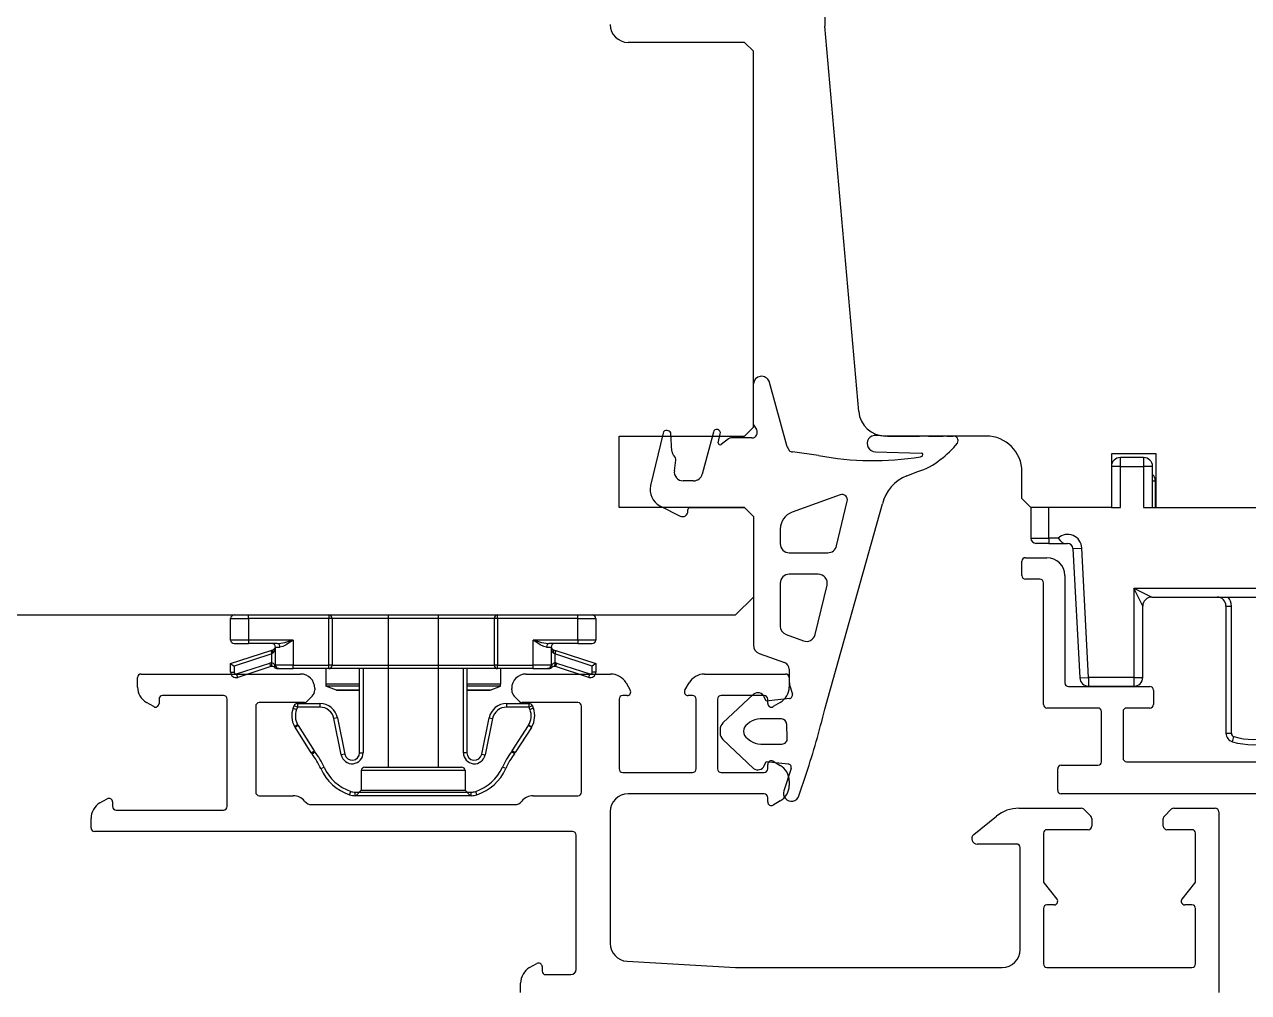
# Model space of a CAD drawing. Header units: centimetres. Extents: x 0.3 to 84.3, y 0.3 to 59.7.
# Drawn here: x 56.9066 to 57.0433, y 11.7244 to 11.8326 of the extents above; entities that cross this region are included whole.
import ezdxf

# ---------------------------------------------------------------- set-up
doc = ezdxf.new("R2010")
doc.units = ezdxf.units.CM
doc.linetypes.add('AUSGEZOGEN', pattern=[0])
doc.layers.add('Fenster', color=7, linetype='AUSGEZOGEN', lineweight=35)

msp = doc.modelspace()

# ---------------------------------------------------------------- linework, layer by layer
at = {"layer": 'Fenster', "color": 7, "linetype": 'AUSGEZOGEN', "lineweight": 25}
for p, q in [((56.99599873279047, 11.85639983355309), (56.99599873279047, 11.8323998341139)), ((56.99976612291971, 11.78933836789206), (56.99599873279047, 11.8323998341139)), ((56.98699873300084, 11.83059983415601), (56.97399873330463, 11.83059983415601)), ((56.98799873297745, 11.82959983417937), (56.98699873300084, 11.83059983415601)), ((56.98799873297745, 11.78759983516093), (56.98799873297745, 11.82959983417937)), ((56.99178126759289, 11.78539193768498), (56.98976146914501, 11.79271403988414)), ((56.97299873332796, 11.77859983537128), (56.97299873332796, 11.78659983518433)), ((56.97299873332796, 11.78659983518433), (56.98699873300084, 11.78659983518433)), ((56.97790434287072, 11.78692048634839), (56.97651997390028, 11.78105265732665)), ((56.97848416943603, 11.78719467202191), (56.97838550340871, 11.78721794982808)), ((56.97890586132159, 11.78492157343249), (56.97879160541259, 11.78682927394189)), ((56.98352807333547, 11.78704084733308), (56.98228924909562, 11.78233865127618)), ((56.98407494643254, 11.78585454088516), (56.98430461445036, 11.78684892578317)), ((56.98699873300084, 11.78659983518433), (56.98799873297745, 11.78759983516093)), ((56.98799873297745, 11.78783918873819), (56.98833815065444, 11.78732311240788)), ((57.00297489352961, 11.78659983523049), (57.00173254576141, 11.7866705560482)), ((57.01400571316814, 11.78659983518433), (57.00275470694411, 11.78659983518433)), ((56.98520308374412, 11.78627033896737), (56.98439117120282, 11.78565055797917)), ((56.98783685304482, 11.78639341454546), (56.98556714842571, 11.78639341454546)), ((56.97916882027436, 11.78272338809934), (56.97932166067848, 11.78388934860882)), ((56.99526731276226, 11.78442846173402), (56.99236800500351, 11.78482965813323)), ((57.00163310592066, 11.78483348579244), (57.00675622660156, 11.78470246785401)), ((57.00679025830491, 11.78431604251105), (57.0066552597437, 11.78427797954715)), ((57.0329987319258, 11.78459983523103), (57.02799873204111, 11.78459983523103)), ((57.02799873204111, 11.78459983523103), (57.02799873182119, 11.77859983537128)), ((57.03159873173698, 11.78419983524036), (57.02899873179779, 11.78419983524036)), ((57.02899873179779, 11.78319983526371), (57.02899873179779, 11.78419983524036)), ((57.03159873173698, 11.78419983524036), (57.03159873173698, 11.78319983526371)), ((57.0329987319258, 11.77859983537128), (57.0329987319258, 11.78459983523103)), ((57.00514425005392, 11.78215816906941), (57.00636645511847, 11.78262284755147)), ((57.01800571307467, 11.77959983534788), (57.01800571307467, 11.78259983527779)), ((57.02899873179779, 11.78319983526371), (57.02799873182119, 11.78319983526371)), ((57.02899873179779, 11.77859983537128), (57.02899873179779, 11.78319983526371)), ((57.02899873179779, 11.78319983526371), (57.03159873173698, 11.78319983526371)), ((57.03159873173698, 11.78319983526371), (57.03159873173698, 11.77859983537128)), ((57.03259873171365, 11.78319983526371), (57.03159873173698, 11.78319983526371)), ((57.03259873171365, 11.77859983537128), (57.03259873171365, 11.78319983526371)), ((56.98132224569096, 11.78159341465762), (56.98016033772333, 11.78159341465762)), ((57.03259873171365, 11.78159983530113), (57.03289873170664, 11.78159983530113)), ((57.03289873170664, 11.78159983530113), (57.03289873170664, 11.77859983537124)), ((56.99770509248278, 11.78002821844971), (56.99231749193438, 11.77807633407256)), ((56.98699873300084, 11.77859983537128), (56.97299873332796, 11.77859983537128)), ((56.97755592361153, 11.77881274384263), (56.9798116171764, 11.7776592134856)), ((56.98068480026226, 11.7781934147371), (56.98068480026226, 11.77839341473241)), ((56.98088480025751, 11.77859341472777), (56.98699916014482, 11.77859341472777)), ((56.98799873297745, 11.77759983539463), (56.98699873300084, 11.77859983537128)), ((56.98699916014482, 11.77859341472777), (56.98799873297745, 11.77759384189518)), ((56.99596887362921, 11.75606251921736), (57.00241117650221, 11.77901256792693)), ((56.99728512967156, 11.77431615380638), (56.99849274519742, 11.77932342907743)), ((57.01900571305134, 11.77859983537128), (57.01800571307467, 11.77959983534788)), ((57.01899873203146, 11.77859983537128), (57.01899873203146, 11.77519983545067)), ((57.02799873182119, 11.77859983537128), (57.01900571305134, 11.77859983537128)), ((57.02099873198477, 11.77519983545067), (57.02099873198477, 11.77859983537128)), ((57.02799873182119, 11.77859983537128), (57.02899873179779, 11.77859983537128)), ((57.03159873173698, 11.77859983537128), (57.04599873140046, 11.77859983537128)), ((56.98799873297745, 11.77759384189518), (56.98799873297745, 11.76324459434486)), ((56.99099874484295, 11.77619593668069), (56.99099876298244, 11.77455060406428)), ((57.01899873203146, 11.77519983545067), (57.02099873198477, 11.77519983545067)), ((57.02099873198477, 11.77459983546469), (57.01959873201743, 11.77459983546469)), ((57.0220430097832, 11.77519983545067), (57.02099873198477, 11.77519983545067)), ((57.02099873198477, 11.77519983545067), (57.02099873198477, 11.77459983546469)), ((57.02099873198477, 11.77459983546469), (57.02277397016892, 11.77459983546469)), ((57.02204842927429, 11.77519320955562), (57.02227179279964, 11.77492760691162)), ((57.02227179279964, 11.77492760691162), (57.0224997534887, 11.77470529282732)), ((57.0224997534887, 11.77470529282732), (57.02263665353291, 11.77462449657637)), ((57.02263665353291, 11.77462449657637), (57.02277397016892, 11.77459983546469)), ((57.02277397016892, 11.77459983546469), (57.02310131028287, 11.77459983546469)), ((56.99199876295904, 11.77355060408763), (56.99631300157828, 11.77355060408763)), ((57.01839873227701, 11.77299983550211), (57.02079873222093, 11.77299983550211)), ((57.02370048798974, 11.77403123705176), (57.02469911750121, 11.77408357300679)), ((57.02370048798974, 11.77403123705176), (57.0244700300473, 11.75957367651645)), ((57.02545683860978, 11.75962539296184), (57.02469911750121, 11.77408357300679)), ((57.0179987322864, 11.77099983554886), (57.0179987322864, 11.77259983551144)), ((56.99525184398218, 11.77115060414372), (56.99199876295904, 11.77115060414372)), ((57.01999873223972, 11.77059983555819), (57.01839873227701, 11.77059983555819)), ((57.02039873223032, 11.75659983588535), (57.02039873223032, 11.77019983556757)), ((57.02279873217427, 11.77099983554886), (57.02279873217427, 11.75899983582931)), ((56.99099876298244, 11.77015060416707), (56.99099876298244, 11.76534520596397)), ((56.99489605386026, 11.76441005374791), (56.99622397207559, 11.76991615390921)), ((57.03049873176278, 11.76959983558159), (57.03249873171598, 11.76859983560494)), ((57.03149873173935, 11.76759983562834), (57.03049873176278, 11.76959983558159)), ((57.03049873176278, 11.76959983558159), (57.04599873140046, 11.76959983558159)), ((57.03049873176278, 11.76959983558159), (57.03049873176278, 11.75962601247148)), ((56.98599873302424, 11.76659983565165), (56.98799873297745, 11.76859983560494)), ((57.03149873173935, 11.75962601247148), (57.03149873173935, 11.76759983562834)), ((57.03249873171598, 11.76859983560494), (57.04599873140046, 11.76859983560494)), ((57.04079873152198, 11.76759983562834), (57.04139873150796, 11.76759983562834)), ((57.04079873152198, 11.76759983562834), (57.04079873152198, 11.75338242477924)), ((57.04139873150796, 11.75338242477924), (57.04139873150796, 11.76759983562834)), ((56.82399873658609, 11.76659983565165), (56.98599873302424, 11.76659983565165)), ((56.92959869516443, 11.76619983566107), (56.93159869511774, 11.76619983566107)), ((56.92959869516443, 11.7637998357171), (56.92959869516443, 11.76619983566107)), ((56.93159869511774, 11.76619983566107), (56.93159869511774, 11.76659983565174)), ((56.94057533405689, 11.76619983566107), (56.93159869511774, 11.76619983566107)), ((56.93159869511774, 11.76619983566107), (56.93159869511774, 11.7637998357171)), ((56.94057533405689, 11.76659983565174), (56.94057533405689, 11.76619983566107)), ((56.94057533405689, 11.76099983578256), (56.94057533405689, 11.76619983566107)), ((56.94093777155581, 11.76619983566107), (56.94057533405689, 11.76619983566107)), ((56.94093777155581, 11.76619983566107), (56.94093777155581, 11.76099983578256)), ((56.95905964650055, 11.76619983566107), (56.94093777155581, 11.76619983566107)), ((56.94719874209139, 11.76659983565165), (56.94719874209139, 11.74959983604899)), ((56.95279874196054, 11.76659983565165), (56.95279874196054, 11.74959983604899)), ((56.95905964650055, 11.76099983578256), (56.95905964650055, 11.76619983566107)), ((56.95942208399947, 11.76619983566107), (56.95905964650055, 11.76619983566107)), ((56.95942208399947, 11.76619983566107), (56.95942208399947, 11.76659983565174)), ((56.95942208399947, 11.76619983566107), (56.95942208399947, 11.76099983578256)), ((56.96839869425774, 11.76619983566107), (56.95942208399947, 11.76619983566107)), ((56.96839869425774, 11.76619983566107), (56.96839869425774, 11.76659983565174)), ((56.96839869425774, 11.7637998357171), (56.96839869425774, 11.76619983566107)), ((56.96839869425774, 11.76619983566107), (56.97039869421094, 11.76619983566107)), ((56.97039869421094, 11.76619983566107), (56.97039869421094, 11.7637998357171)), ((56.93159869511774, 11.7637998357171), (56.92959869516443, 11.7637998357171)), ((56.92999869515512, 11.76339983572648), (56.93159869511774, 11.76339983572648)), ((56.93659869500084, 11.7637998357171), (56.93159869511774, 11.7637998357171)), ((56.93159869511774, 11.7637998357171), (56.93159869511774, 11.76339983572648)), ((56.93480984066068, 11.76339983572648), (56.93159869511774, 11.76339983572648)), ((56.93480984066068, 11.76339983572648), (56.93521190024836, 11.76344231636699)), ((56.93521190024836, 11.76344231636699), (56.93565833265734, 11.76353992669747)), ((56.93565833265734, 11.76353992669747), (56.93608472627582, 11.76365321735771)), ((56.93617038773002, 11.76350659899822), (56.93581505971464, 11.76328001767775)), ((56.93608472627582, 11.76365321735771), (56.93659869500084, 11.7637998357171)), ((56.93659869500084, 11.7637998357171), (56.93617038773002, 11.76350659899822)), ((56.93659869500084, 11.7637998357171), (56.93659869500084, 11.76099983578256)), ((56.96339869437452, 11.76099983578256), (56.96339869437452, 11.7637998357171)), ((56.96839869425774, 11.7637998357171), (56.96339869437452, 11.7637998357171)), ((56.96379388174034, 11.76352878151625), (56.96339869437452, 11.7637998357171)), ((56.96339869437452, 11.7637998357171), (56.96387291921351, 11.76366430861672)), ((56.96418205186072, 11.76328018376812), (56.96379388174034, 11.76352878151625)), ((56.96387291921351, 11.76366430861672), (56.96433872335796, 11.76354000974261)), ((56.96433872335796, 11.76354000974261), (56.96483288309337, 11.76343418544912)), ((56.96483288309337, 11.76343418544912), (56.96518754871479, 11.76339983572648)), ((56.96839869425774, 11.76339983572648), (56.96518754871479, 11.76339983572648)), ((56.96839869425774, 11.7637998357171), (56.96839869425774, 11.76339983572648)), ((56.97039869421094, 11.7637998357171), (56.96839869425774, 11.7637998357171)), ((56.96839869425774, 11.76339983572648), (56.96999869422032, 11.76339983572648)), ((56.99165674282374, 11.76440551336519), (56.9935819056316, 11.76370481140698)), ((56.92959869516443, 11.76117377725832), (56.93407498779648, 11.76262952001294)), ((56.93419869505692, 11.76224913007323), (56.92999869515512, 11.76088324094817)), ((56.93407498779648, 11.76262952001294), (56.93432240231741, 11.76270998211089)), ((56.93407498779648, 11.76262952001294), (56.93419869505692, 11.76224913007323)), ((56.93432240231741, 11.76232959217118), (56.93419869505692, 11.76224913007323)), ((56.93419869505692, 11.76125720167748), (56.93419869505692, 11.76224913007323)), ((56.93459869504764, 11.76099983578256), (56.93459869504764, 11.76299983573581)), ((56.93459869504764, 11.76299983573581), (56.9351079830507, 11.76299983573581)), ((56.93544303270717, 11.76308479701689), (56.9351079830507, 11.76299983573581)), ((56.93581505971464, 11.76328001767775), (56.93544303270717, 11.76308479701689)), ((56.96459385164026, 11.76306853518108), (56.96418205186072, 11.76328018376812)), ((56.96488940632472, 11.76299983573581), (56.96459385164026, 11.76306853518108)), ((56.96488940632472, 11.76299983573581), (56.96539869432782, 11.76299983573581)), ((56.96539869432782, 11.76299983573581), (56.96539869432782, 11.76099983578256)), ((56.96567498705796, 11.76270998211089), (56.96592240157896, 11.76262952001294)), ((56.96579869431843, 11.76224913007323), (56.96567498705796, 11.76232959217118)), ((56.96592240157896, 11.76262952001294), (56.96579869431843, 11.76224913007323)), ((56.96579869431843, 11.76224913007323), (56.96579869431843, 11.76125720167748)), ((56.96999869422032, 11.76088324094817), (56.96579869431843, 11.76224913007323)), ((56.96592240157896, 11.76262952001294), (56.97039869421094, 11.76117377725832)), ((56.98865671281874, 11.76230490174603), (56.99147278284725, 11.76127993607807)), ((56.92959869516443, 11.76019983580127), (56.92959869516443, 11.76117377725832)), ((56.92959869516443, 11.76117377725832), (56.92999869515512, 11.76088324094817)), ((56.92999869515512, 11.76088324094817), (56.92999869515512, 11.76019983580127)), ((56.93026054878064, 11.76000964083137), (56.93397741275294, 11.76121840849751)), ((56.93410112001339, 11.7608380185578), (56.93038425604114, 11.75962925089171)), ((56.93410112001339, 11.7608380185578), (56.93397741275294, 11.76121840849751)), ((56.93421176116541, 11.7608574151478), (56.93419869505692, 11.76125720167748)), ((56.93419869505692, 11.76125720167748), (56.93425246331624, 11.76125347615985)), ((56.93426552942475, 11.76085555238897), (56.93421176116541, 11.7608574151478)), ((56.93425246331624, 11.76125347615985), (56.93433435871064, 11.76121912670587)), ((56.93434742481914, 11.76083837766201), (56.93426552942475, 11.76085555238897)), ((56.93433435871064, 11.76121912670587), (56.93442215196506, 11.76113802763025)), ((56.93443521807358, 11.76079782812417), (56.93434742481914, 11.76083837766201)), ((56.93442215196506, 11.76113802763025), (56.93450587481735, 11.76099983578256)), ((56.93451894092572, 11.76072873220032), (56.93443521807358, 11.76079782812417)), ((56.93450550091693, 11.7609977987062), (56.93449596161368, 11.76089188134115)), ((56.93449596161368, 11.76089188134115), (56.9345043160253, 11.76080492614447)), ((56.9345043160253, 11.76080492614447), (56.93453875696525, 11.76070869868026)), ((56.93450587481735, 11.76099983578256), (56.93459869504764, 11.76099983578256)), ((56.93453875696525, 11.76070869868026), (56.93463009046434, 11.76064413348322)), ((56.93659869500084, 11.76099983578256), (56.93459869504764, 11.76099983578256)), ((56.93463009046434, 11.76064413348322), (56.93471749485523, 11.76061141805385)), ((56.93471749485523, 11.76061141805385), (56.93481014121024, 11.7605998464017)), ((56.93499869503826, 11.76059983579189), (56.93481305457766, 11.76059983579189)), ((56.93499869503826, 11.76059983579189), (56.93659869500084, 11.76059983579189)), ((56.93659869500084, 11.76059983579189), (56.93659869500084, 11.76099983578256)), ((56.93659869500084, 11.76099983578256), (56.94057533405689, 11.76099983578256)), ((56.94057533405689, 11.76059983579189), (56.93659869500084, 11.76059983579189)), ((56.94024869491557, 11.76059983579189), (56.94024869491557, 11.75884943566844)), ((56.94057533405689, 11.76059983579189), (56.94057533405689, 11.76099983578256)), ((56.94093777155581, 11.76099983578256), (56.94057533405689, 11.76099983578256)), ((56.95942208399947, 11.76059983579189), (56.94057533405689, 11.76059983579189)), ((56.94093777155581, 11.76099983578256), (56.95905964650055, 11.76099983578256)), ((56.94399872350891, 11.75119983601158), (56.94399872350891, 11.76059983579189)), ((56.94439872349954, 11.76059983579189), (56.94439872349954, 11.75119983601158)), ((56.95559869455684, 11.75119983601158), (56.95559869455684, 11.76059983579189)), ((56.95599869454747, 11.76059983579189), (56.95599869454747, 11.75119983601158)), ((56.95942208399947, 11.76099983578256), (56.95905964650055, 11.76099983578256)), ((56.95942208399947, 11.76059983579189), (56.95942208399947, 11.76099983578256)), ((56.95942208399947, 11.76099983578256), (56.96339869437452, 11.76099983578256)), ((56.96339869437452, 11.76059983579189), (56.95942208399947, 11.76059983579189)), ((56.95974869445986, 11.76059983579189), (56.95974869445986, 11.75884943566844)), ((56.96339869437452, 11.76059983579189), (56.96339869437452, 11.76099983578256)), ((56.96539869432782, 11.76099983578256), (56.96339869437452, 11.76099983578256)), ((56.96339869437452, 11.76059983579189), (56.96499869433715, 11.76059983579189)), ((56.96518433479781, 11.76059983579189), (56.96499869433715, 11.76059983579189)), ((56.96518724816514, 11.7605998464017), (56.96524742980695, 11.76060484336199)), ((56.96524742980695, 11.76060484336199), (56.96535926789766, 11.76064011588728)), ((56.96535926789766, 11.76064011588728), (56.96545863241025, 11.76070869868026)), ((56.96539869432782, 11.76099983578256), (56.96549151455812, 11.76099983578256)), ((56.96545863241025, 11.76070869868026), (56.96549307327387, 11.76080492575907)), ((56.96547844844963, 11.76072873220032), (56.96545863241025, 11.76070869868026)), ((56.96551041420278, 11.76075975189042), (56.96547844844986, 11.76072873220051)), ((56.96549151455812, 11.76099983578256), (56.96552348031118, 11.76106187516275)), ((56.96550142774959, 11.76089187894313), (56.96549188847624, 11.76099779860861)), ((56.96549307327387, 11.76080492575907), (56.96550142774959, 11.76089187894313)), ((56.9655686450908, 11.76080174755862), (56.96551041420278, 11.76075975189042)), ((56.96552348031118, 11.76106187516275), (56.96558171119926, 11.76114586649919)), ((56.96564990985905, 11.76083836004569), (56.9655686450908, 11.76080174755862)), ((56.96558171119926, 11.76114586649919), (56.96566297596751, 11.76121909147323)), ((56.96573183905057, 11.76085555025065), (56.96564990985905, 11.76083836004569)), ((56.96566297596751, 11.76121909147323), (56.96574490515897, 11.76125347188318)), ((56.96578562821006, 11.7608574151478), (56.96573183905057, 11.76085555025065)), ((56.96574490515897, 11.76125347188318), (56.96579869431843, 11.76125720167748)), ((56.96579869431843, 11.76125720167748), (56.96578562821006, 11.7608574151478)), ((56.96601997662253, 11.76121840849751), (56.96589626936205, 11.7608380185578)), ((56.96961313333419, 11.75962925089171), (56.96589626936205, 11.7608380185578)), ((56.96601997662253, 11.76121840849751), (56.96973684059473, 11.76000964083137)), ((56.97039869421094, 11.76117377725832), (56.96999869422032, 11.76088324094817)), ((56.96999869422032, 11.76019983580127), (56.96999869422032, 11.76088324094817)), ((56.97039869421094, 11.76117377725832), (56.97039869421094, 11.76019983580127)), ((56.91919873458526, 11.75854735681178), (56.91919873458526, 11.75959983592584)), ((56.919598734576, 11.75999983591642), (56.93739873415997, 11.75999983591642)), ((56.92959869516443, 11.76019983580127), (56.92999869515512, 11.76019983580127)), ((56.93038425604114, 11.75962925089171), (56.93026054878064, 11.76000964083137)), ((56.96259873357107, 11.75999983591642), (56.97205121248879, 11.75999983591642)), ((56.96961313333419, 11.75962925089171), (56.96973684059473, 11.76000964083137)), ((56.97039869421094, 11.76019983580127), (56.96999869422032, 11.76019983580127)), ((56.98254625396628, 11.75999983591642), (56.99159873289334, 11.75999983591642)), ((56.99199873288394, 11.75959983592584), (56.99199873288394, 11.75854735681178)), ((56.9919991667203, 11.76052818199901), (56.99199916671414, 11.7592522389858)), ((57.0244700300473, 11.75957367651645), (57.02546865955867, 11.75962601247148)), ((57.02546865955867, 11.75862601249487), (57.02546865955867, 11.75962601247148)), ((57.03049873176278, 11.75962601247148), (57.02546865955867, 11.75962601247148)), ((57.03049873176278, 11.75962601247148), (57.03049873176278, 11.75862601249487)), ((57.03049873176278, 11.75962601247148), (57.03149873173935, 11.75962601247148)), ((56.93899873412261, 11.75839983595384), (56.93899873412261, 11.75821404952057)), ((56.94399872350891, 11.75884943566844), (56.94024869491557, 11.75884943566844)), ((56.94024869491557, 11.7588127777708), (56.94024869491557, 11.75875982424332)), ((56.94024869491557, 11.75875982424332), (56.94024869491557, 11.75870652153031)), ((56.94024869491557, 11.75870652153031), (56.94024869491557, 11.75867870786583)), ((56.94024869491557, 11.75866149714866), (56.94399872350891, 11.75866149714866)), ((56.94024869491557, 11.75866149714866), (56.94024869491557, 11.75863660011892)), ((56.94141555625573, 11.75821189732356), (56.94024869491557, 11.75863660011892)), ((56.94399872350891, 11.75821189732356), (56.94141555625573, 11.75821189732356)), ((56.94148396028286, 11.75819983584802), (56.94399872350891, 11.75819983584802)), ((56.95974869445986, 11.75884943566844), (56.95599869454747, 11.75884943566844)), ((56.95599869454747, 11.75866149714866), (56.95974869445986, 11.75866149714866)), ((56.95858183311964, 11.75821189732356), (56.95599869454747, 11.75821189732356)), ((56.95599869454747, 11.75819983584802), (56.95851342909262, 11.75819983584802)), ((56.95858183311964, 11.75821189732356), (56.95974869445986, 11.75863660011892)), ((56.95974869445986, 11.75875982424332), (56.95974869445986, 11.7588127777708)), ((56.95974869445986, 11.75870652153031), (56.95974869445986, 11.75875982424332)), ((56.95974869445986, 11.75867870786583), (56.95974869445986, 11.75870652153031)), ((56.95974869445986, 11.75863660011892), (56.95974869445986, 11.75866149714866)), ((56.96099873360839, 11.75821404952057), (56.96099873360839, 11.75839983595384)), ((56.97378326325585, 11.75899983593981), (56.97424514346043, 11.75819983595852)), ((56.98035232299463, 11.75819983595852), (56.98081420319916, 11.75899983593981)), ((56.99208341137261, 11.75867788589358), (56.99235720893341, 11.75776463384946)), ((57.02319873216489, 11.75859983583864), (57.03229873195225, 11.75859983583864)), ((57.02546865955867, 11.75862601249487), (57.03049873176278, 11.75862601249487)), ((57.03269873194288, 11.75819983584802), (57.03269873194288, 11.75659983588535)), ((56.92099873454323, 11.75635342584015), (56.920198734562, 11.7568153060447)), ((56.9215987345292, 11.75719983598188), (56.9215987345292, 11.7566998359936)), ((56.92879873436097, 11.75759983597255), (56.92199873451981, 11.75759983597255)), ((56.92919873435162, 11.74519983626233), (56.92919873435162, 11.75719983598188)), ((56.9378330487248, 11.75679983599125), (56.93279873426748, 11.75679983599125)), ((56.93705593019619, 11.75669983003809), (56.93956866476248, 11.75669983003809)), ((56.93705593019619, 11.75669983003809), (56.93705593019619, 11.75629983004747)), ((56.93870584091058, 11.75750694275589), (56.93811589143083, 11.75691699327609)), ((56.93956866476248, 11.75669983003809), (56.93956866476248, 11.75629983004747)), ((56.96043069734893, 11.75669983003809), (56.96294147154206, 11.75669983003809)), ((56.96043069734893, 11.75669983003809), (56.96043069734893, 11.75629983004747)), ((56.96188157630031, 11.75691699327604), (56.96129162682044, 11.75750694275589)), ((56.96839873343545, 11.75679983599125), (56.96216441900624, 11.75679983599125)), ((56.96294147154206, 11.75629983004747), (56.96294147154206, 11.75669983003809)), ((56.97299873332796, 11.75719983598188), (56.97299873332796, 11.74939983616414)), ((56.97389873330695, 11.75759983597255), (56.97339873331869, 11.75759983597255)), ((56.98119873313637, 11.75759983597255), (56.98069873314801, 11.75759983597255)), ((56.98159873312698, 11.74939983616414), (56.98159873312698, 11.75719983598188)), ((56.98399873307091, 11.75719983598188), (56.98399873307091, 11.74939983616414)), ((56.98919873294939, 11.75759983597255), (56.98439873306153, 11.75759983597255)), ((56.98802774496175, 11.75774523021342), (56.9845921280639, 11.7545275380669)), ((56.98942219251602, 11.75696239008603), (56.98921294308907, 11.75744377440929)), ((56.9920274568472, 11.75725334357999), (56.98942219251602, 11.75696239008603)), ((56.98959873294001, 11.7566998359936), (56.98959873294001, 11.75719983598188)), ((56.99099873290736, 11.7568153060447), (56.99019873292602, 11.7563534258401)), ((56.93239873427677, 11.75639983600058), (56.93239873427677, 11.74679983622491)), ((56.93658042985579, 11.75616891039886), (56.93695456078677, 11.75602739701072)), ((56.93658430896176, 11.75617925212997), (56.93668102344405, 11.75643927508932)), ((56.93658430896176, 11.75617925212997), (56.93695921571399, 11.75603980708811)), ((56.93705593019619, 11.75629983004747), (56.93668102344405, 11.75643927508932)), ((56.93705593019619, 11.75629983004747), (56.93695921571399, 11.75603980708811)), ((56.93956866476248, 11.75629983004747), (56.93705593019619, 11.75629983004747)), ((56.96294147154206, 11.75629983004747), (56.96043069734893, 11.75629983004747)), ((56.96331635773206, 11.75643933035959), (56.96294147154206, 11.75629983004747)), ((56.96303829403704, 11.7560396340974), (56.96294147154206, 11.75629983004747)), ((56.96341318022699, 11.75617913440952), (56.96303829403704, 11.7560396340974)), ((56.96341698379702, 11.75616899692478), (56.96304285832105, 11.75602746911568)), ((56.96331635773206, 11.75643933035959), (56.96341318022699, 11.75617913440952)), ((56.96879873342618, 11.74679983622491), (56.96879873342618, 11.75639983600058)), ((57.02649873208779, 11.75619983589477), (57.02079873222093, 11.75619983589477)), ((57.02689873207839, 11.75019983603498), (57.02689873207839, 11.75579983590406)), ((57.02929873202234, 11.75579983590406), (57.02929873202234, 11.75059983602559)), ((57.03229873195225, 11.75619983589477), (57.02969873201297, 11.75619983589477)), ((56.93673365701628, 11.75414280709515), (56.93708225008718, 11.75433897759099)), ((56.93678983951857, 11.75404906038289), (56.93712719608904, 11.75426398022119)), ((56.93860031423713, 11.75120718432941), (56.93678983951857, 11.75404906038289)), ((56.93712719608904, 11.75426398022119), (56.93893767080755, 11.75142210416775)), ((56.94152851412589, 11.75509856594436), (56.94113654425315, 11.75501881877245)), ((56.94196341616973, 11.75095461345796), (56.94113654425315, 11.75501881877245)), ((56.94152851412589, 11.75509856594436), (56.94235538604246, 11.75103436062991)), ((56.95764393704142, 11.7510341688037), (56.95847084798547, 11.75509856594436)), ((56.95886281785813, 11.75501881877245), (56.95803590691416, 11.75095442163179)), ((56.95847084798547, 11.75509856594436), (56.95886281785813, 11.75501881877245)), ((56.96106362870617, 11.75142722206128), (56.96286367400269, 11.75425272720154)), ((56.96320103057314, 11.75403780736324), (56.96140098527661, 11.75121230222303)), ((56.96320103057314, 11.75403780736324), (56.96286367400269, 11.75425272720154)), ((56.96322433162034, 11.754075288977), (56.9628823148405, 11.75428271249253)), ((56.98427570744636, 11.75379766190409), (56.98427570744636, 11.75339766191178)), ((56.98759611890888, 11.75460316788936), (56.9873262134453, 11.75441049931438)), ((56.99112692143891, 11.75497534531733), (56.98875811193827, 11.75497535580267)), ((56.99179066863259, 11.75281997849589), (56.99172692142162, 11.75437534532816)), ((56.98459212806065, 11.75266778575356), (56.98802774495578, 11.74945009357393)), ((56.98732621344099, 11.75278268722364), (56.98766187849406, 11.75254307699079)), ((57.04079873152198, 11.75338242477924), (57.04139873150796, 11.75338242477924)), ((57.0415227388427, 11.75242126505932), (57.04168833443623, 11.75299796089126)), ((56.93860031423713, 11.75120718432941), (56.93893767080755, 11.75142210416775)), ((56.93869317914705, 11.75107371671566), (56.93901196273552, 11.75131533007671)), ((56.94235538604246, 11.75103436062991), (56.94196341616973, 11.75095461345796)), ((56.94399872350891, 11.75119983601158), (56.94439872349954, 11.75119983601158)), ((56.95599869454747, 11.75119983601158), (56.95559869455684, 11.75119983601158)), ((56.95764393704142, 11.7510341688037), (56.95803590691416, 11.75095442163179)), ((56.9613073739326, 11.75107785039896), (56.96098873963097, 11.75131966060208)), ((56.96140098527661, 11.75121230222303), (56.96106362870617, 11.75142722206128)), ((56.98882387152146, 11.75217088907125), (56.99119268102208, 11.7521708786022)), ((56.98921294308534, 11.74975154936902), (56.98942219251602, 11.75023293369068)), ((56.98942219251602, 11.75023293369068), (56.99188485387759, 11.74995794681368)), ((56.98959873294001, 11.74939983616414), (56.98959873294001, 11.74989983615252)), ((56.99019873292602, 11.75024624630587), (56.99099873290736, 11.74978436610141)), ((57.02239873218353, 11.74979983604426), (57.02649873208779, 11.74979983604435)), ((57.02969873201297, 11.75019983603498), (57.0605987312909, 11.75019983603498)), ((56.93966950621879, 11.74942315230642), (56.94003478157254, 11.74958616736226)), ((56.95579874189041, 11.74919983605833), (56.94419874216151, 11.74919983605833)), ((56.94419874216151, 11.74919983605833), (56.94419874216151, 11.74699983610976)), ((56.94459874215221, 11.74959983604899), (56.9553987418998, 11.74959983604899)), ((56.95579874189041, 11.74919983605833), (56.95579874189041, 11.74699983610976)), ((56.96032790652447, 11.74942314040091), (56.95996263091764, 11.74958615488986)), ((56.97339873331869, 11.74899983617352), (56.98119873313637, 11.74899983617352)), ((56.98439873306153, 11.74899983617352), (56.98919873294939, 11.74899983617352)), ((56.99221984302179, 11.74943364154583), (56.99139272674642, 11.74695848707952)), ((56.9930954684377, 11.74639253516389), (56.99392895506588, 11.74891375928883)), ((57.02199873219291, 11.74699983610976), (57.02199873219291, 11.74939983605364)), ((56.94419874216151, 11.74699983610976), (56.94359874217554, 11.74639983612374)), ((56.94419874216151, 11.74699983610976), (56.95579874189041, 11.74699983610976)), ((56.95579874189041, 11.74699983610976), (56.95639874187638, 11.74639983612374)), ((56.99199873288394, 11.74805231533424), (56.99199873288394, 11.74754735706888)), ((56.91499873468349, 11.7455843661995), (56.91579873466474, 11.7460462464042)), ((56.91639873465072, 11.74569983625066), (56.91639873465072, 11.74519983626233)), ((56.93279873426748, 11.74639983623429), (56.93659873417868, 11.74639983623429)), ((56.94288594575736, 11.74650335402785), (56.94301296633044, 11.74688265043765)), ((56.94352104862309, 11.74639983612374), (56.94352104862309, 11.74679983611445)), ((56.94352104862309, 11.74679983611445), (56.95647641910791, 11.74679983611445)), ((56.95647641910791, 11.74639983612374), (56.94352104862309, 11.74639983612374)), ((56.95647641910791, 11.74639983612374), (56.95647641910791, 11.74679983611445)), ((56.95711155632863, 11.74650336553309), (56.9569845288845, 11.74688265964192)), ((56.96339873355236, 11.74639983623429), (56.96839873343545, 11.74639983623429)), ((56.98919873294939, 11.7465998362296), (56.97399873330463, 11.7465998362296)), ((56.98959873294001, 11.74569983625066), (56.98959873294001, 11.74619983623898)), ((56.99099873290736, 11.74581530630181), (56.99019873292602, 11.74535342609715)), ((57.07962386866227, 11.74659983611905), (57.02239873218353, 11.74659983611905)), ((56.91679873464139, 11.74479983627167), (56.92879873436097, 11.74479983627167)), ((56.93864812428397, 11.74539983625764), (56.96134934344705, 11.74539983625764)), ((56.97199873335135, 11.74459983627635), (56.97199873335135, 11.7298965066716)), ((57.01766044746921, 11.74499983626702), (57.02463304669633, 11.74499983626702)), ((57.02491588940216, 11.74488267898223), (57.02568157480925, 11.74411699357525)), ((57.03391588919197, 11.74411699357525), (57.034681574599, 11.74488267898223)), ((57.03496441730486, 11.74499983626702), (57.03959873177156, 11.74499983626702)), ((57.03999873176218, 11.74459983627635), (57.03999873176218, 11.72439983674845)), ((56.91399873470678, 11.74279983631841), (56.91399873470678, 11.74385231543243)), ((57.0126211401674, 11.74206612391245), (57.01514316596386, 11.74410842013367)), ((57.02579873209405, 11.74383415086927), (57.02579873209405, 11.74299983631377)), ((57.03379873190708, 11.74299983631377), (57.03379873190708, 11.74383415086927)), ((56.96779873344947, 11.74239983632779), (56.91439873469751, 11.74239983632779)), ((56.9681987334402, 11.72699983668768), (56.9681987334402, 11.74199983633712)), ((57.02039873222024, 11.74219983633248), (57.02039873222024, 11.73685896676561)), ((57.02539873210344, 11.7425998363231), (57.02079873221094, 11.7425998363231)), ((57.03699873183232, 11.7425998363231), (57.03419873189771, 11.7425998363231)), ((57.03739873182299, 11.73685896676561), (57.03739873182299, 11.74219983633248)), ((57.0173987322904, 11.74099983636052), (57.01299873239314, 11.74099983636052)), ((57.01779873228101, 11.72919983663624), (57.01779873228101, 11.74059983636985)), ((57.02048787383358, 11.73660723861513), (57.02190959056958, 11.73485156466059)), ((57.03588787347367, 11.73485156466059), (57.03730959020965, 11.73660723861513)), ((57.02039873222024, 11.73379983652876), (57.02039873222024, 11.72759983667366)), ((57.02159873219216, 11.73419983651939), (57.02079873221094, 11.73419983651939)), ((57.03699873183232, 11.73419983651939), (57.03619873185104, 11.73419983651939)), ((57.03739873182299, 11.72759983667366), (57.03739873182299, 11.73379983652876)), ((56.97388336994641, 11.72789983666667), (56.98599873302424, 11.72719983668299)), ((56.96299873356173, 11.72718436662958), (56.96379873354294, 11.72764624683405)), ((56.96439873352895, 11.72729983668069), (56.96439873352895, 11.72679983669232)), ((56.96479873351967, 11.7263998367017), (56.96759873345422, 11.7263998367017)), ((56.98599873302424, 11.72719983668299), (57.01579873232776, 11.72719983668299)), ((57.02079873221094, 11.72719983668299), (57.03699873183232, 11.72719983668299)), ((56.96199873358506, 11.72439983674845), (56.96199873358506, 11.72545231586242))]:
    msp.add_line(p, q, dxfattribs=at)
for centre, radius, start, end in [((56.9739987333045, 11.83259983410907), 0.001999999953259931, 180, 270), ((56.9889148771742, 11.79235382540828), 0.000920039365161858, 23.04915625332827, 174.7258693692439), ((57.00275470694403, 11.78959983511399), 0.002999999929889555, 184.9999999999363, 270), ((56.97829365487942, 11.78682863781905), 0.000399999990650349, 76.72522121239824, 166.7252212121506), ((56.97839232090679, 11.78680536001288), 0.000399999990652168, 3.427461883191324, 76.72522121245667), ((56.98391487469728, 11.78693894198972), 0.000399999990652168, 346.9947389839755, 165.2404361855086), ((56.98783685304475, 11.78699341453125), 0.0005999999859781384, 270, 33.33247580914568), ((57.00163888900501, 11.78575439920259), 0.0009209315682705303, 84.16305163077396, 269.6402028978896), ((57.00476645951696, 11.84425576014504), 0.05768375322793945, 268.2201976429235, 271.7798023570766), ((57.00826268622544, 11.90434067597338), 0.1177428877606517, 269.6621439464799, 270.5731463082038), ((57.01014815838224, 11.84865795461751), 0.06205831051851413, 269.346619340995, 270.1422013272582), ((57.01033921299492, 11.78606956161843), 0.0005315652139402146, 331.7600102038588, 93.9949531733565), ((57.0140057131681, 11.78259983527759), 0.003999999906519862, 0, 90), ((56.98426981630892, 11.78580953278164), 0.0001999999953259703, 166.9947389851962, 307.3566407574663), ((56.98556714842567, 11.78579341455933), 0.000599999985977911, 90, 127.3566407571575), ((56.99362126712757, 11.78617577537528), 0.001999999953260158, 203.0739489275907, 216.3224891874841), ((57.00349294663567, 11.79153362742513), 0.009282817933467833, 305.4798742641715, 321.9959983259718), ((56.97970443033299, 11.78496940128988), 0.0007999999812956958, 183.4274618838265, 225.7057896643871), ((56.97872675020896, 11.78396733268773), 0.0005999999859863238, 352.5319408553368, 45.70578966343358), ((56.99233215379954, 11.78522804824797), 0.0003999999906519405, 215.9605171968468, 275.1422072537414), ((56.99233215379988, 11.78522804824751), 0.0003999999906446646, 215.9605171117277, 216.3224891019391), ((57.00138562078067, 11.81646532110926), 0.03261585583191887, 259.1880068707968, 279.297849723449), ((57.004265016467, 11.78954675387908), 0.007235780762423427, 286.8832944793964, 309.6367474969376), ((57.00673914672671, 11.78450625244022), 0.0001969573828615242, 285.0407385744206, 85.02513979462525), ((57.02899873179773, 11.78319983526361), 0.0009999999766296243, 90, 180), ((57.03159873173693, 11.78319983526361), 0.0009999999766298515, 0, 90), ((56.98016033772326, 11.78259341463403), 0.0009999999766296243, 172.5319408541192, 270), ((56.98132224569088, 11.78259341463403), 0.0009999999766298518, 270, 345.2404361855086), ((57.00686710165519, 11.77790113572909), 0.004592444937000729, 112.0335286458204, 165.994609680347), ((57.03189873172991, 11.78159983530094), 0.000999999976630079, 0, 45.57299599970114), ((56.97846653394431, 11.78059341468082), 0.001999999953258339, 166.7252212124449, 242.9154284226642), ((56.99790946834129, 11.77946409923196), 0.0005999999859781384, 346.4407800947213, 109.9150446981774), ((56.98088480025744, 11.77839341473222), 0.0001999999953257429, 90, 180), ((56.9800848002762, 11.77819341473695), 0.0005999999859820037, 242.9154284233974, 0), ((56.9929987447962, 11.7761959366805), 0.001999999953259703, 109.9150446982236, 180), ((56.99199876295896, 11.77455060406409), 0.000999999976630079, 180, 270), ((56.99631300157822, 11.77455060406409), 0.000999999976630079, 270, 346.4407800944634), ((57.01959873201736, 11.77519983545057), 0.000599999985977911, 180, 270), ((57.0231013102828, 11.77399983547861), 0.001599999962607763, 3.00000000019573, 131.4096221090407), ((57.0231013102828, 11.77399983547861), 0.000599999985977911, 3.000000000253828, 90), ((57.01839873227696, 11.77259983551125), 0.0003999999906519406, 90, 180), ((57.02079873222089, 11.77099983554867), 0.001999999953259703, 0, 90), ((56.99199876295896, 11.77015060416688), 0.0009999999766298515, 90, 180), ((56.99525184398212, 11.77015060416688), 0.000999999976630079, 346.4407800944634, 90), ((57.01839873227696, 11.77099983554867), 0.0003999999906519406, 180, 270), ((57.0199987322396, 11.77019983556737), 0.0003999999906523954, 0, 90), ((57.0324987317159, 11.76759983562814), 0.0009999999766298515, 90, 180), ((57.03979873154532, 11.76759983562814), 0.000999999976630079, 0, 90), ((57.03979873154532, 11.76759983562814), 0.00159999996260799, 0, 38.68218745348681), ((56.92999869515502, 11.76619983566087), 0.0003999999906519406, 90, 180), ((56.96999869422027, 11.76619983566087), 0.0003999999906519406, 0, 90), ((56.99199876295896, 11.76534520596382), 0.0009999999766298515, 180, 249.9999999998711), ((56.92999869515502, 11.76379983571691), 0.0003999999906519406, 180, 270), ((56.93419869505684, 11.76299983573562), 0.0003999999906519406, 0, 90), ((56.96579869431838, 11.76299983573562), 0.0003999999906519406, 90, 180), ((56.96999869422027, 11.76379983571691), 0.0003999999906519406, 270, 0), ((56.99392392576689, 11.76464450400562), 0.000999999976630079, 250.0000000002537, 346.4407800943678), ((56.93419869505684, 11.76309037205041), 0.000399999990652168, 288.015131865776, 353.5018924737062), ((56.96579869431838, 11.76309037205041), 0.000399999990652168, 186.498107526409, 251.9848681351918), ((56.98899873295397, 11.76324459434467), 0.0009999999766303065, 180, 250.0000000002537), ((56.93422482727377, 11.76045762861794), 0.0007999999813038813, 91.87191521340382, 108.0151318657761), ((56.93422482727377, 11.76045762861794), 0.000399999990652168, 91.87191521289937, 108.0151318657761), ((56.93499869503819, 11.76099983578241), 0.0003999999906519406, 180, 270), ((56.96499869433708, 11.76099983578237), 0.0003999999906519406, 270, 0), ((56.96577256210148, 11.76045762861794), 0.0003999999906519406, 71.98486813519183, 88.12808478811786), ((56.96577256210148, 11.76045762861794), 0.0007999999813038813, 71.98486813470788, 88.1280847871048), ((56.99119916673889, 11.76052818199882), 0.0007999999813038813, 0, 69.99999999995806), ((56.91959873457589, 11.75959983592565), 0.0003999999906519406, 90, 180), ((56.93019869515033, 11.76019983580108), 0.000599999985977911, 180, 288.0151318654272), ((56.93019869515033, 11.76019983580108), 0.0001999999953259703, 180, 288.0151318666652), ((56.93739873415984, 11.75839983595369), 0.001599999962607763, 0, 90), ((56.96259873357092, 11.75839983595369), 0.00159999996260799, 90, 180), ((56.96979869422489, 11.76019983580108), 0.000599999985977911, 251.9848681345728, 0), ((56.96979869422489, 11.76019983580108), 0.0001999999953259703, 251.9848681352705, 0), ((56.97205121248866, 11.75799983596298), 0.001999999953259931, 30.00000000002149, 90), ((56.98254625396621, 11.75799983596298), 0.001999999953286988, 90, 149.9999999996805), ((56.99159873289327, 11.75959983592565), 0.0003999999906519406, 0, 90), ((56.99399916666741, 11.75925223897602), 0.001999999953260385, 180, 196.6889953451432), ((57.02546865955859, 11.75962601247129), 0.0009999999766298515, 183.0000000002625, 270), ((57.03049873176269, 11.75962601247133), 0.0009999999766296243, 270, 0), ((56.92119873453852, 11.75854735681159), 0.001999999953286988, 180, 239.9999999995719), ((56.93799873414584, 11.75821404952038), 0.0009999999766298515, 315.000000000072, 0), ((56.9414839602828, 11.75839983584314), 0.0001999999953261977, 249.9999999976106, 270), ((56.95851342909249, 11.75839983584314), 0.0001999999953259703, 270, 290.0000000004766), ((56.961998733585, 11.75821404952038), 0.0009999999766394012, 180, 224.9999999985606), ((56.97389873330693, 11.75799983596307), 0.0003999999906769517, 270, 29.99999999378139), ((56.98069873314793, 11.75799983596298), 0.0003999999906519406, 150.000000000521, 270), ((56.98850357758565, 11.7571354255122), 0.0007734846213796496, 23.49375017980924, 127.9650338949568), ((56.98999873293062, 11.75854735681159), 0.001999999953259931, 299.999999999952, 0), ((57.02319873216481, 11.75899983582912), 0.0003999999906514859, 180, 270), ((57.03229873195213, 11.75819983584783), 0.0003999999906514859, 0, 90), ((56.92119873453852, 11.75669983599341), 0.0003999999906519406, 240.0000000003006, 0), ((56.92199873451977, 11.75719983598168), 0.0003999999906519406, 90, 180), ((56.92879873436082, 11.75719983598168), 0.0003999999906519406, 0, 90), ((56.93279873426735, 11.7563998360004), 0.0003999999906519406, 90, 180), ((56.93705593019614, 11.75629983004727), 0.0003999999906519405, 90, 159.5975202260032), ((56.93783304872471, 11.75719983598187), 0.0003999999908406608, 270, 315.0000000039582), ((56.93956866476242, 11.75469983008465), 0.001999999953259703, 11.50000000011793, 90), ((56.96043069734884, 11.75469983008465), 0.001999999953259931, 90, 168.4999999998414), ((56.96216441900611, 11.75719983598168), 0.000399999990652168, 225.0000000001799, 270), ((56.96294147154194, 11.75629983004727), 0.0003999999906519405, 20.41092678170884, 90), ((56.96839873343539, 11.7563998360004), 0.0003999999906519406, 0, 90), ((56.97339873331858, 11.75719983598168), 0.0003999999906519406, 90, 180), ((56.9811987331363, 11.75719983598168), 0.0003999999906519406, 0, 90), ((56.98439873306146, 11.75719983598168), 0.0003999999906519406, 90, 180), ((56.98919873294933, 11.75719983598168), 0.000399999990652168, 0, 90), ((56.98999873293069, 11.75669983599336), 0.0003999999906769517, 180, 299.9999999931204), ((56.99197405787396, 11.75764976323389), 0.0003999999906519407, 277.67174286138, 16.68899516745658), ((57.02079873222089, 11.7565998358852), 0.0003999999906517133, 180, 270), ((57.03229873195213, 11.7565998358852), 0.0003999999906523954, 270, 0), ((56.93882521544162, 11.75531983007017), 0.002399999943911871, 159.2810950014367, 209.3686016744727), ((56.93470977520081, 11.75687647733907), 0.001999999953313818, 339.2810950014445, 339.5975202259055), ((56.93882521544162, 11.75531983007017), 0.001999999953259931, 159.2810950014408, 209.3686016744875), ((56.93470977520138, 11.75687647733884), 0.002399999943289322, 339.2810950013345, 339.597520225886), ((56.93956866476242, 11.75469983008465), 0.001599999962607763, 11.49999999999241, 90), ((56.96043069734884, 11.75469983008465), 0.001599999962607763, 90, 168.4999999999568), ((56.96117223094102, 11.75531983007017), 0.001999999953259931, 328.7643717203686, 20.72111349770865), ((56.96528761117695, 11.75687663596995), 0.002399999944014417, 200.4109267818973, 200.721113497729), ((56.96117223094102, 11.75531983007017), 0.002399999943911871, 328.7643717204037, 20.72111349771599), ((56.96528761117719, 11.75687663597009), 0.001999999953628731, 200.4109267819061, 200.7211134977018), ((56.90847734522944, 11.77716304242607), 0.08999999789669255, 341.7067301554148, 346.4407800944503), ((57.02649873208772, 11.75579983590391), 0.0003999999906519406, 0, 90), ((57.02969873201289, 11.75579983590391), 0.0003999999906514859, 90, 180), ((57.04380676242562, 11.76037550376677), 0.007675667790426165, 253.9788209091669, 317.8644813592433), ((56.93847662237073, 11.75512365957433), 0.001999999953265387, 209.3686016746205, 212.5000000001706), ((56.93847662237073, 11.75512365957433), 0.001599999962608899, 209.3686016745096, 212.5000000000096), ((56.96151424772089, 11.75511240655459), 0.001599999962601169, 327.5000000000976, 328.7643717204246), ((56.96151424772089, 11.75511240655459), 0.001999999953250381, 327.4999999999346, 328.7643717203501), ((56.98527570742291, 11.75379766190389), 0.0009999999766298518, 133.1239852167198, 180), ((56.98790720991686, 11.75359659326727), 0.000999999976630079, 125.5206606599186, 234.4793390334818), ((56.9887581119275, 11.75297535584918), 0.001999999953259703, 90, 125.5206633174221), ((56.99112692143556, 11.7543753453312), 0.0005999999859781384, 0, 90), ((57.04380676242562, 11.76037550376677), 0.008275667776404302, 253.9788209092297, 317.8644813592156), ((56.98527570742291, 11.75339766191318), 0.000999999976630079, 180, 226.8760145274356), ((56.9888238715214, 11.75417088902431), 0.001999999953259931, 234.4793363759488, 270), ((56.99119268102202, 11.75277087858798), 0.000599999985977911, 270, 4.693944863205737), ((57.04179873149858, 11.75338242477905), 0.0009999999766298515, 180, 253.9788209096325), ((57.04179873149858, 11.75338242477905), 0.0003999999906519406, 180, 253.9788209090315), ((56.94028709708929, 11.75228178352081), 0.001999999953264251, 212.5000000000183, 217.1593193148357), ((56.93199872378929, 11.74599983613297), 0.008399999803691436, 24.05024734957828, 37.15931931488303), ((56.94028709708929, 11.75228178352081), 0.001599999962611173, 212.500000000117, 217.1593193147948), ((56.93199872378929, 11.74599983613297), 0.008799999794343604, 24.05024734957955, 37.15931931485115), ((56.94316872352826, 11.75119983601143), 0.001229999971254774, 191.4999999998908, 0), ((56.94316872352826, 11.75119983601143), 0.0008299999806028337, 191.5000000002156, 0), ((56.95682965669972, 11.75119983601138), 0.001230962142949351, 180, 348.4999999999527), ((56.95682965669972, 11.75119983601138), 0.00083096215229741, 180, 348.5000000000331), ((56.96799869426695, 11.74599983613297), 0.008799999794343148, 142.8052934793895, 155.949841576613), ((56.96799869426695, 11.74599983613297), 0.008399999803691436, 142.8052934793899, 155.949841576624), ((56.95971420242429, 11.75228690141443), 0.001599999962605489, 322.8052934795325, 327.4999999999904), ((56.95971420242429, 11.75228690141443), 0.001999999953261749, 322.8052934793808, 327.5000000000011), ((56.98850357758435, 11.75005989827122), 0.0007734846213794223, 232.0349656682872, 336.5062493825582), ((56.98999873293062, 11.74989983615232), 0.0003999999906519406, 60.00000000030066, 180), ((56.98999873293057, 11.74805231533414), 0.001999999953286988, 0, 59.99999999939562), ((56.99184046476204, 11.7495604174449), 0.0003999999906519406, 341.5220451569375, 83.62860424856157), ((57.02239873218346, 11.74939983605345), 0.0003999999906519406, 90, 180), ((57.02649873208772, 11.75019983603482), 0.0003999999906537597, 270, 0), ((57.02969873201289, 11.75059983602541), 0.000399999990652168, 180, 270), ((56.94460072349477, 11.7516238555605), 0.005399999873801425, 204.0502473495379, 251.4850891719899), ((56.94460072349477, 11.7516238555605), 0.004999999883149486, 204.0502473495178, 251.4850891719618), ((56.94459874215213, 11.74919983605814), 0.0003999999906519406, 90, 180), ((56.95539874189972, 11.74919983605814), 0.0003999999906519406, 0, 90), ((56.95539668583271, 11.75162383600149), 0.004999999883149486, 288.5159487494777, 335.9498415765773), ((56.95539668583271, 11.75162383600149), 0.005399999873801427, 288.515948749468, 335.9498415765284), ((56.97339873331858, 11.749399836164), 0.0003999999906519406, 180, 270), ((56.9811987331363, 11.74939983616404), 0.0003999999906519406, 270, 0), ((56.98439873306146, 11.749399836164), 0.0003999999906519406, 180, 270), ((56.98919873294933, 11.749399836164), 0.000399999990652168, 270, 0), ((56.98999873293062, 11.74754735706873), 0.001999999953259931, 299.999999999952, 0), ((56.99224364152474, 11.74667413898245), 0.0008971676544751585, 161.522045162106, 341.7067301544894), ((57.02239873218346, 11.74699983610957), 0.000399999990652168, 180, 270), ((56.91599873466004, 11.74385231543223), 0.001999999953259931, 119.9999999997757, 180), ((56.91599873465998, 11.7456998362505), 0.0003999999906767244, 0, 119.9999999931204), ((56.93279873426735, 11.74679983622481), 0.0003999999906519406, 180, 270), ((56.93659873417861, 11.74479983627151), 0.001599999962607763, 37.97987244475976, 90), ((56.93864812428385, 11.7463998362341), 0.000999999976640538, 217.9798724450018, 270), ((56.94352104862298, 11.74839983607684), 0.001999999953259703, 251.4850891720841, 270), ((56.94352104862298, 11.74839983607684), 0.00159999996260799, 251.4850891720197, 270), ((56.95647641910784, 11.74839983607684), 0.00159999996260799, 270, 288.5159487494062), ((56.95647641910784, 11.74839983607684), 0.001999999953260158, 270, 288.5159487494102), ((56.96134934344691, 11.7463998362341), 0.0009999999766296243, 270, 322.0201275549784), ((56.96339873355227, 11.74479983627151), 0.001599999962618222, 90, 142.0201275550898), ((56.96839873343539, 11.74679983622481), 0.0003999999906519406, 270, 0), ((56.97399873330455, 11.74459983627616), 0.001999999953259931, 90, 180), ((56.98919873294933, 11.74619983623878), 0.000399999990652168, 0, 90), ((56.98999873293069, 11.74569983625046), 0.0003999999906769517, 180, 299.9999999931204), ((56.91679873464128, 11.74519983626218), 0.0003999999906519406, 180, 270), ((56.92879873436082, 11.74519983626218), 0.0003999999906519406, 270, 0), ((57.01766044746915, 11.74099983636032), 0.003999999906534413, 90, 129.0000000005753), ((57.02463304669622, 11.74459983627616), 0.0003999999906519406, 44.99999999982008, 90), ((57.03496441730474, 11.7445998362762), 0.0003999999906519406, 90, 135.0000000001799), ((57.03959873177149, 11.74459983627616), 0.0003999999906519406, 0, 90), ((57.02539873210336, 11.74299983631358), 0.0003999999906519406, 270, 0), ((57.02539873210313, 11.74383415086908), 0.0003999999908406608, 0, 45.00000000413815), ((57.03419873189787, 11.74383415086908), 0.0003999999908406608, 134.9999999958619, 180), ((57.03419873189765, 11.74299983631358), 0.0003999999906519406, 180, 270), ((56.91439873469744, 11.74279983631826), 0.0003999999906519406, 180, 270), ((56.96779873344941, 11.74199983633692), 0.0003999999906519406, 0, 90), ((57.01299873239308, 11.74159983634631), 0.0005999999859781384, 129.0000000005129, 270), ((57.02079873221086, 11.74219983633228), 0.0003999999906519406, 90, 180), ((57.03699873183226, 11.74219983633228), 0.0003999999906519406, 0, 90), ((57.01739873229033, 11.74059983636966), 0.0003999999906519406, 0, 90), ((57.02079873221086, 11.73685896676551), 0.0003999999906519406, 180, 218.999999999838), ((57.03699873183218, 11.73685896676551), 0.0003999999906519406, 321.000000000162, 0), ((57.0215987321921, 11.73459983650987), 0.000399999990646029, 270, 38.99999999909432), ((57.03619873185096, 11.73459983650987), 0.000399999990646029, 141.0000000009057, 270), ((57.02079873221086, 11.73379983652857), 0.0003999999906519406, 90, 180), ((57.03699873183218, 11.73379983652857), 0.0003999999906519406, 0, 90), ((56.9739987333045, 11.72989650667141), 0.001999999953259931, 180, 266.6932477314974), ((57.01579873232769, 11.72919983663609), 0.001999999953259931, 270, 0), ((56.96399873353826, 11.72545231586227), 0.001999999953286988, 120.0000000006298, 180), ((56.96399873353826, 11.7272998366805), 0.0003999999906519406, 0, 119.9999999996994), ((56.96479873351955, 11.72679983669213), 0.0003999999906519406, 180, 270), ((56.96759873345416, 11.72699983668748), 0.000599999985977911, 270, 0), ((57.02079873221086, 11.72759983667351), 0.0003999999906519406, 180, 270), ((57.03699873183226, 11.72759983667351), 0.0003999999906519406, 270, 0)]:
    msp.add_arc(centre, radius, start, end, dxfattribs=at)
for centre, major_axis, ratio, start_param, end_param in [((56.94057533405684, 11.76619983566087), (8.097762464074015e-18, -0.0003999999906533049), 0.906093768411393, 1.570796326794897, 3.141592653589793), ((56.95942208399941, 11.76619983566087), (8.097762464074015e-18, -0.0003999999906533049), 0.906093768411393, 3.141592653589793, 4.71238898038469), ((56.93480984066063, 11.76299983573562), (8.097762464074015e-18, -0.0003999999906533049), 0.7453559924987916, 1.570796326794897, 3.141592653589793), ((56.96518754871471, 11.76299983573562), (8.097762464074015e-18, -0.0003999999906533049), 0.7453559924976545, 3.141592653589793, 4.71238898038469), ((56.93444610957785, 11.76232959217099), (0.0001237072604885986, -0.0003803899396985198), 0.2954608359372799, 3.141592653589793, 4.616595748494888), ((56.93419869505684, 11.76309037205041), (-1.629349666979054e-17, 0.0007999999813066098), 0.4999999999982947, 3.456016019821037, 4.636870288663773), ((56.96579869431838, 11.76309037205041), (-1.629349666979054e-17, 0.0007999999813066098), 0.4999999999982947, 1.64631501851577, 2.827169287359089), ((56.96555127979738, 11.76232959217108), (-0.0001237072604888107, -0.0003803899396985247), 0.2954608359372279, 1.666589558684857, 3.141592653589793), ((56.94057533405684, 11.76099983578237), (-8.146748334895269e-18, 0.0003999999906533049), 0.9060937684119613, 3.141592653589793, 4.71238898038469), ((56.95942208399941, 11.76099983578237), (-8.146748334895269e-18, 0.0003999999906533049), 0.906093768411393, 1.570796326794897, 3.141592653589793)]:
    msp.add_ellipse(centre, major_axis=major_axis, ratio=ratio, start_param=start_param, end_param=end_param, dxfattribs=at)

doc.saveas('drawing.dxf')
